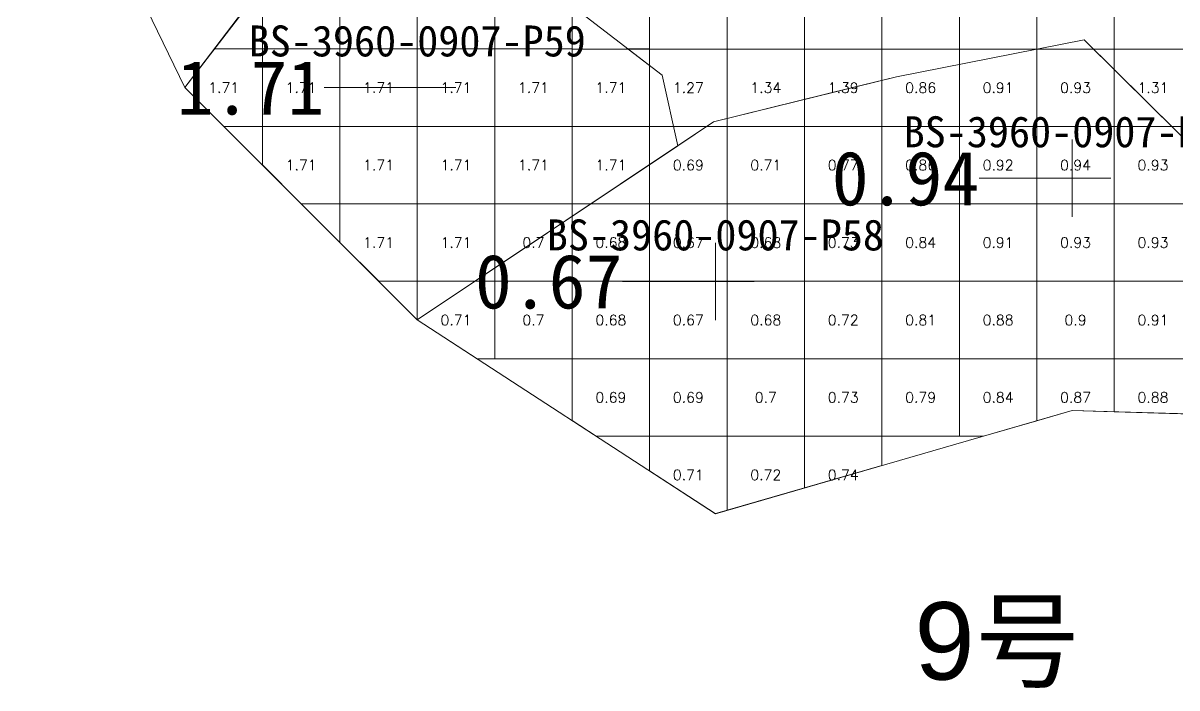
# Model space of a CAD drawing. Header units: inches. Extents: x 469941 to 470089, y 4349675 to 4349818.
# Drawn here: x 469988.62 to 470003.52, y 4349675.75 to 4349684.33 of the extents above; entities that cross this region are included whole.
import ezdxf
from ezdxf.enums import TextEntityAlignment as Align

# ---------------------------------------------------------------- set-up
doc = ezdxf.new("R2010")
doc.units = ezdxf.units.IN
doc.header["$MEASUREMENT"] = 0
for name, color, linetype, lineweight in [('0.500-1.000', 7, 'Continuous', 0), ('1.000-1.500', 7, 'Continuous', 0), ('1.500-3.000', 7, 'Continuous', 0), ('孔口文字', 7, 'Continuous', 0), ('点', 7, 'Continuous', 0), ('爆区方格网', 7, 'Continuous', 0), ('线条', 7, 'Continuous', 0), ('钻孔', 7, 'Continuous', 0)]:
    doc.layers.add(name, color=color, linetype=linetype, lineweight=lineweight)
doc.styles.add('3dmine_textStyle_1', font='txt.shx', dxfattribs={"height": 1, "bigfont": 'gbcbig.shx'})
doc.styles.add('3dmine_textStyle_2', font='arial.ttf', dxfattribs={"height": 1})
doc.styles.add('3dmine_textStyle_3', font='宋体.ttf', dxfattribs={"height": 1})

msp = doc.modelspace()

# ---------------------------------------------------------------- hatches: boundary and pattern name
at = {"layer": '钻孔', "linetype": 'Continuous', "lineweight": 0, "true_color": 0xff0000, "extrusion": (0, 1, 0)}
msp.add_hatch(color=1, dxfattribs=at).paths.add_polyline_path([(-469994.71, 3949.758), (-469993.71, 3949.758), (-469993.71, 3960.758), (-469994.71, 3960.758)], flags=0)
at = {"layer": '钻孔', "linetype": 'Continuous', "lineweight": 0, "true_color": 0x00ffff, "extrusion": (0, 1, 0)}
for points in [[(-470003.168, 3949.536), (-470002.168, 3949.536), (-470002.168, 3960.536), (-470003.168, 3960.536)], [(-469998.56, 3950.252), (-469997.56, 3950.252), (-469997.56, 3960.252), (-469998.56, 3960.252)]]:
    msp.add_hatch(color=4, dxfattribs=at).paths.add_polyline_path(points, flags=0)

# ---------------------------------------------------------------- linework, layer by layer
at = {"layer": '0.500-1.000', "color": 4, "linetype": 'Continuous', "lineweight": 0, "true_color": 0x00ffff}
msp.add_lwpolyline([(470004.305, 4349682.157), (470004.731, 4349679.257), (470002.168, 4349679.331), (470000.664, 4349678.896), (469997.56, 4349677.999), (469993.71, 4349680.504), (469997.535, 4349683.059), (469999.333, 4349683.501), (469999.898, 4349683.64), (470002.322, 4349684.12), (470004.305, 4349682.157)], dxfattribs=at)
at = {"layer": '1.000-1.500', "color": 1, "linetype": 'Continuous', "lineweight": 0, "true_color": 0xff0000}
msp.add_lwpolyline([(469994.326, 4349688.251), (469990.711, 4349683.503), (469988.736, 4349687.572), (469988.62, 4349687.576), (469991.252, 4349690.554), (469994.326, 4349688.251)], dxfattribs=at)
at = {"layer": '1.000-1.500', "color": 5, "linetype": 'Continuous', "lineweight": 0, "true_color": 0x0000ff}
msp.add_lwpolyline([(470004.854, 4349688.59), (470006.406, 4349686.676), (470008.661, 4349685.931), (470009.999, 4349685.489), (470009.102, 4349682.772), (470009.639, 4349679.506), (470007.294, 4349679.183), (470004.731, 4349679.257), (470004.305, 4349682.157), (470003.468, 4349682.986), (470003.201, 4349683.25), (470002.322, 4349684.12), (469999.898, 4349683.64), (469997.535, 4349683.059), (469997.074, 4349682.751), (469996.871, 4349683.663), (469993.075, 4349686.58), (469993.211, 4349686.758), (469995.475, 4349689.878), (469998.456, 4349687.827), (469999.817, 4349689.233), (470000.671, 4349690.114), (470000.735, 4349690.181), (470004.854, 4349688.59)], dxfattribs=at)
at = {"layer": '1.500-3.000', "color": 5, "linetype": 'Continuous', "lineweight": 0, "true_color": 0x0000ff}
msp.add_lwpolyline([(469996.871, 4349683.663), (469997.074, 4349682.751), (469993.71, 4349680.504), (469990.71, 4349683.504), (469993.075, 4349686.58), (469996.871, 4349683.663)], dxfattribs=at)
at = {"layer": '点', "color": 138, "linetype": 'Continuous', "lineweight": 0, "true_color": 0x004c4c}
for points, elevation in [([(469993.71, 4349683.004), (469993.71, 4349684.004)], 3960.758), ([(469994.21, 4349683.504), (469993.21, 4349683.504)], 3960.758), ([(470002.168, 4349681.831), (470002.168, 4349682.831)], 3960.536), ([(470002.668, 4349682.331), (470001.668, 4349682.331)], 3960.536), ([(469997.56, 4349680.499), (469997.56, 4349681.499)], 3960.252), ([(469998.06, 4349680.999), (469997.06, 4349680.999)], 3960.252)]:
    msp.add_lwpolyline(points, dxfattribs=dict(at, elevation=elevation))
at = {"layer": '爆区方格网', "color": 5, "linetype": 'Continuous', "lineweight": 0, "true_color": 0x0000ff}
for points, elevation in [([(469992.711, 4349684.001), (469991.711, 4349684.001), (469991.711, 4349684.806), (469991.861, 4349685.001), (469992.711, 4349685.001), (469992.711, 4349684.001)], 3960.758), ([(469993.711, 4349684.001), (469992.711, 4349684.001), (469992.711, 4349685.001), (469993.711, 4349685.001), (469993.711, 4349684.001)], 3960.758), ([(469994.711, 4349685), (469994.711, 4349684.001), (469993.711, 4349684.001), (469993.711, 4349685.001), (469994.711, 4349685.001), (469994.711, 4349685)], 3960.758), ([(469996.711, 4349684), (469995.711, 4349684), (469995.711, 4349685), (469996.711, 4349685), (469996.711, 4349684)], 3960.875), ([(469997.711, 4349684), (469996.711, 4349684), (469996.711, 4349685), (469997.711, 4349685), (469997.711, 4349684)], 3960.875), ([(469998.711, 4349684), (469997.711, 4349684), (469997.711, 4349685), (469998.711, 4349685), (469998.711, 4349684)], 3960.875), ([(469999.711, 4349684), (469998.711, 4349684), (469998.711, 4349685), (469999.711, 4349685), (469999.711, 4349684)], 3960.875), ([(470000.711, 4349684), (469999.711, 4349684), (469999.711, 4349685), (470000.711, 4349685), (470000.711, 4349684)], 3960.875), ([(470001.711, 4349684), (470000.711, 4349684), (470000.711, 4349685), (470001.711, 4349685), (470001.711, 4349684)], 3960.875), ([(470002.711, 4349684), (470001.711, 4349684), (470001.711, 4349685), (470002.711, 4349685), (470002.711, 4349684)], 3960.875), ([(470003.711, 4349684), (470002.711, 4349684), (470002.711, 4349685), (470003.711, 4349685), (470003.711, 4349684)], 3960.875), ([(469991.711, 4349683.001), (469991.213, 4349683.001), (469990.711, 4349683.503), (469990.711, 4349683.505), (469991.092, 4349684.001), (469991.711, 4349684.001), (469991.711, 4349683.001)], 3960.758), ([(469992.711, 4349683.001), (469991.711, 4349683.001), (469991.711, 4349684.001), (469992.711, 4349684.001), (469992.711, 4349683.001)], 3960.758), ([(469993.711, 4349683.001), (469992.711, 4349683.001), (469992.711, 4349684.001), (469993.711, 4349684.001), (469993.711, 4349683.001)], 3960.758), ([(469994.711, 4349683.001), (469993.711, 4349683.001), (469993.711, 4349684.001), (469994.711, 4349684.001), (469994.711, 4349683.001)], 3960.758), ([(469995.711, 4349684), (469995.711, 4349683.001), (469994.711, 4349683.001), (469994.711, 4349684.001), (469995.711, 4349684.001), (469995.711, 4349684)], 3960.758), ([(469996.711, 4349683.786), (469996.711, 4349683.001), (469995.711, 4349683.001), (469995.711, 4349684), (469996.432, 4349684), (469996.711, 4349683.786)], 3960.758), ([(469996.711, 4349684), (469996.432, 4349684), (469996.431, 4349684.001), (469996.711, 4349684.001), (469996.711, 4349684)], 3960.758), ([(469997.711, 4349683), (469996.711, 4349683), (469996.711, 4349684), (469997.711, 4349684), (469997.711, 4349683)], 3960.875), ([(469998.711, 4349683), (469997.711, 4349683), (469997.711, 4349684), (469998.711, 4349684), (469998.711, 4349683)], 3960.875), ([(469999.711, 4349683), (469998.711, 4349683), (469998.711, 4349684), (469999.711, 4349684), (469999.711, 4349683)], 3960.875), ([(470003.711, 4349683), (470002.711, 4349683), (470002.711, 4349684), (470003.711, 4349684), (470003.711, 4349683)], 3960.875), ([(469992.711, 4349682.001), (469992.213, 4349682.001), (469991.711, 4349682.503), (469991.711, 4349683.001), (469992.711, 4349683.001), (469992.711, 4349682.001)], 3960.758), ([(469993.711, 4349682.001), (469992.711, 4349682.001), (469992.711, 4349683.001), (469993.711, 4349683.001), (469993.711, 4349682.001)], 3960.758), ([(469994.711, 4349682.001), (469993.711, 4349682.001), (469993.711, 4349683.001), (469994.711, 4349683.001), (469994.711, 4349682.001)], 3960.758), ([(469995.711, 4349682.001), (469994.711, 4349682.001), (469994.711, 4349683.001), (469995.711, 4349683.001), (469995.711, 4349682.001)], 3960.758), ([(469996.711, 4349683), (469996.711, 4349682.508), (469995.951, 4349682.001), (469995.711, 4349682.001), (469995.711, 4349683.001), (469996.711, 4349683.001), (469996.711, 4349683)], 3960.758), ([(469993.711, 4349681.001), (469993.213, 4349681.001), (469992.711, 4349681.503), (469992.711, 4349682.001), (469993.711, 4349682.001), (469993.711, 4349681.001)], 3960.758), ([(469994.711, 4349681.173), (469994.454, 4349681.001), (469993.711, 4349681.001), (469993.711, 4349682.001), (469994.711, 4349682.001), (469994.711, 4349681.173)], 3960.758), ([(469995.711, 4349681), (469994.711, 4349681), (469994.711, 4349682), (469995.711, 4349682), (469995.711, 4349681)], 3960.252)]:
    msp.add_lwpolyline(points, dxfattribs=dict(at, elevation=elevation))
at = {"layer": '爆区方格网', "color": 4, "linetype": 'Continuous', "lineweight": 0, "true_color": 0x00ffff, "elevation": 3960.252}
for points in [[(470000.711, 4349683), (469999.711, 4349683), (469999.711, 4349684), (470000.711, 4349684), (470000.711, 4349683)], [(470001.711, 4349683), (470000.711, 4349683), (470000.711, 4349684), (470001.711, 4349684), (470001.711, 4349683)], [(470002.711, 4349683), (470001.711, 4349683), (470001.711, 4349684), (470002.711, 4349684), (470002.711, 4349683)], [(469997.711, 4349682), (469996.711, 4349682), (469996.711, 4349683), (469997.711, 4349683), (469997.711, 4349682)], [(469998.711, 4349682), (469997.711, 4349682), (469997.711, 4349683), (469998.711, 4349683), (469998.711, 4349682)], [(469999.711, 4349682), (469998.711, 4349682), (469998.711, 4349683), (469999.711, 4349683), (469999.711, 4349682)], [(470000.711, 4349682), (469999.711, 4349682), (469999.711, 4349683), (470000.711, 4349683), (470000.711, 4349682)], [(470001.711, 4349682), (470000.711, 4349682), (470000.711, 4349683), (470001.711, 4349683), (470001.711, 4349682)], [(470002.711, 4349682), (470001.711, 4349682), (470001.711, 4349683), (470002.711, 4349683), (470002.711, 4349682)], [(470003.711, 4349682), (470002.711, 4349682), (470002.711, 4349683), (470003.711, 4349683), (470003.711, 4349682)], [(469996.711, 4349681), (469995.711, 4349681), (469995.711, 4349682), (469996.711, 4349682), (469996.711, 4349681)], [(469997.711, 4349681), (469996.711, 4349681), (469996.711, 4349682), (469997.711, 4349682), (469997.711, 4349681)], [(469998.711, 4349681), (469997.711, 4349681), (469997.711, 4349682), (469998.711, 4349682), (469998.711, 4349681)], [(469999.711, 4349681), (469998.711, 4349681), (469998.711, 4349682), (469999.711, 4349682), (469999.711, 4349681)], [(470000.711, 4349681), (469999.711, 4349681), (469999.711, 4349682), (470000.711, 4349682), (470000.711, 4349681)], [(470001.711, 4349681), (470000.711, 4349681), (470000.711, 4349682), (470001.711, 4349682), (470001.711, 4349681)], [(470002.711, 4349681), (470001.711, 4349681), (470001.711, 4349682), (470002.711, 4349682), (470002.711, 4349681)], [(470003.711, 4349681), (470002.711, 4349681), (470002.711, 4349682), (470003.711, 4349682), (470003.711, 4349681)], [(469994.711, 4349680), (469994.484, 4349680), (469993.711, 4349680.503), (469993.711, 4349681), (469994.711, 4349681), (469994.711, 4349680)], [(469995.711, 4349680), (469994.711, 4349680), (469994.711, 4349681), (469995.711, 4349681), (469995.711, 4349680)], [(469996.711, 4349680), (469995.711, 4349680), (469995.711, 4349681), (469996.711, 4349681), (469996.711, 4349680)], [(469997.711, 4349680), (469996.711, 4349680), (469996.711, 4349681), (469997.711, 4349681), (469997.711, 4349680)], [(469998.711, 4349680), (469997.711, 4349680), (469997.711, 4349681), (469998.711, 4349681), (469998.711, 4349680)], [(469999.711, 4349680), (469998.711, 4349680), (469998.711, 4349681), (469999.711, 4349681), (469999.711, 4349680)], [(470000.711, 4349680), (469999.711, 4349680), (469999.711, 4349681), (470000.711, 4349681), (470000.711, 4349680)], [(470001.711, 4349680), (470000.711, 4349680), (470000.711, 4349681), (470001.711, 4349681), (470001.711, 4349680)], [(470002.711, 4349680), (470001.711, 4349680), (470001.711, 4349681), (470002.711, 4349681), (470002.711, 4349680)], [(470003.711, 4349680), (470002.711, 4349680), (470002.711, 4349681), (470003.711, 4349681), (470003.711, 4349680)], [(469996.711, 4349679), (469996.021, 4349679), (469995.711, 4349679.202), (469995.711, 4349680), (469996.711, 4349680), (469996.711, 4349679)], [(469997.711, 4349679), (469996.711, 4349679), (469996.711, 4349680), (469997.711, 4349680), (469997.711, 4349679)], [(469998.711, 4349679), (469997.711, 4349679), (469997.711, 4349680), (469998.711, 4349680), (469998.711, 4349679)], [(469999.711, 4349679), (469998.711, 4349679), (469998.711, 4349680), (469999.711, 4349680), (469999.711, 4349679)], [(470000.711, 4349679), (469999.711, 4349679), (469999.711, 4349680), (470000.711, 4349680), (470000.711, 4349679)], [(470001.711, 4349679.199), (470001.023, 4349679), (470000.711, 4349679), (470000.711, 4349680), (470001.711, 4349680), (470001.711, 4349679.199)], [(470002.711, 4349679.315), (470002.168, 4349679.331), (470001.711, 4349679.199), (470001.711, 4349680), (470002.711, 4349680), (470002.711, 4349679.315)], [(470003.711, 4349679.286), (470002.711, 4349679.315), (470002.711, 4349680), (470003.711, 4349680), (470003.711, 4349679.286)], [(469997.711, 4349678.043), (469997.563, 4349678), (469997.558, 4349678), (469996.711, 4349678.551), (469996.711, 4349679), (469997.711, 4349679), (469997.711, 4349678.043)], [(469998.711, 4349678.332), (469997.711, 4349678.043), (469997.711, 4349679), (469998.711, 4349679), (469998.711, 4349678.332)], [(469999.711, 4349678.621), (469998.711, 4349678.332), (469998.711, 4349679), (469999.711, 4349679), (469999.711, 4349678.621)]]:
    msp.add_lwpolyline(points, dxfattribs=at)
at = {"layer": '线条', "color": 138, "linetype": 'Continuous', "lineweight": 0, "true_color": 0x004c4c}
for points, elevation in [([(469993.71, 4349683.504), (469993.71, 4349683.504), (469993.71, 4349683.504)], 3960.758), ([(470002.168, 4349682.331), (470002.168, 4349682.331), (470002.168, 4349682.331)], 3960.536), ([(469997.56, 4349680.999), (469997.56, 4349680.999), (469997.56, 4349680.999)], 3960.252)]:
    msp.add_lwpolyline(points, dxfattribs=dict(at, elevation=elevation))
at = {"layer": '钻孔', "color": 1, "linetype": 'Continuous', "lineweight": 0, "true_color": 0xff0000}
for elevation in [3960.758, 3949.758]:
    msp.add_lwpolyline([(469993.71, 4349683.504), (469992.51, 4349683.504)], dxfattribs=dict(at, elevation=elevation))
at = {"layer": '钻孔', "color": 4, "linetype": 'Continuous', "lineweight": 0, "true_color": 0x00ffff}
for points, elevation in [([(470002.168, 4349682.331), (470000.968, 4349682.331)], 3960.536), ([(470002.168, 4349682.331), (470000.968, 4349682.331)], 3949.536), ([(469997.56, 4349680.999), (469996.36, 4349680.999)], 3960.252), ([(469997.56, 4349680.999), (469996.36, 4349680.999)], 3950.252)]:
    msp.add_lwpolyline(points, dxfattribs=dict(at, elevation=elevation))

# ---------------------------------------------------------------- texts
at = {"color": 5, "linetype": 'Continuous', "lineweight": 0, "true_color": 0x0000ff, "style": '3dmine_textStyle_1'}
for s, p in [('1.71', (469991.211, 4349683.501, 3960.758)), ('1.71', (469992.211, 4349683.501, 3960.758)), ('1.71', (469993.211, 4349683.501, 3960.758)), ('1.71', (469994.211, 4349683.501, 3960.758)), ('1.71', (469995.211, 4349683.501, 3960.758)), ('1.71', (469996.211, 4349683.501, 3960.758)), ('1.27', (469997.211, 4349683.5, 3960.875)), ('1.34', (469998.211, 4349683.5, 3960.875)), ('1.39', (469999.211, 4349683.5, 3960.875)), ('1.31', (470003.211, 4349683.5, 3960.875)), ('1.71', (469992.211, 4349682.501, 3960.758)), ('1.71', (469993.211, 4349682.501, 3960.758)), ('1.71', (469994.211, 4349682.501, 3960.758)), ('1.71', (469995.211, 4349682.501, 3960.758)), ('1.71', (469996.211, 4349682.501, 3960.758)), ('1.71', (469993.211, 4349681.501, 3960.758)), ('1.71', (469994.211, 4349681.501, 3960.758)), ('0.7', (469995.211, 4349681.5, 3960.252))]:
    msp.add_text(s, height=0.1333, dxfattribs=at).set_placement(p, align=Align.MIDDLE_CENTER)
at = {"color": 4, "linetype": 'Continuous', "lineweight": 0, "true_color": 0x00ffff, "style": '3dmine_textStyle_1'}
for s, p in [('0.86', (470000.211, 4349683.5, 3960.252)), ('0.91', (470001.211, 4349683.5, 3960.252)), ('0.93', (470002.211, 4349683.5, 3960.252)), ('0.69', (469997.211, 4349682.5, 3960.252)), ('0.71', (469998.211, 4349682.5, 3960.252)), ('0.77', (469999.211, 4349682.5, 3960.252)), ('0.86', (470000.211, 4349682.5, 3960.252)), ('0.92', (470001.211, 4349682.5, 3960.252)), ('0.94', (470002.211, 4349682.5, 3960.252)), ('0.93', (470003.211, 4349682.5, 3960.252)), ('0.68', (469996.211, 4349681.5, 3960.252)), ('0.67', (469997.211, 4349681.5, 3960.252)), ('0.68', (469998.211, 4349681.5, 3960.252)), ('0.73', (469999.211, 4349681.5, 3960.252)), ('0.84', (470000.211, 4349681.5, 3960.252)), ('0.91', (470001.211, 4349681.5, 3960.252)), ('0.93', (470002.211, 4349681.5, 3960.252)), ('0.93', (470003.211, 4349681.5, 3960.252)), ('0.71', (469994.211, 4349680.5, 3960.252)), ('0.7', (469995.211, 4349680.5, 3960.252)), ('0.68', (469996.211, 4349680.5, 3960.252)), ('0.67', (469997.211, 4349680.5, 3960.252)), ('0.68', (469998.211, 4349680.5, 3960.252)), ('0.72', (469999.211, 4349680.5, 3960.252)), ('0.81', (470000.211, 4349680.5, 3960.252)), ('0.88', (470001.211, 4349680.5, 3960.252)), ('0.9', (470002.211, 4349680.5, 3960.252)), ('0.91', (470003.211, 4349680.5, 3960.252)), ('0.69', (469996.211, 4349679.5, 3960.252)), ('0.69', (469997.211, 4349679.5, 3960.252)), ('0.7', (469998.211, 4349679.5, 3960.252)), ('0.73', (469999.211, 4349679.5, 3960.252)), ('0.79', (470000.211, 4349679.5, 3960.252)), ('0.84', (470001.211, 4349679.5, 3960.252)), ('0.87', (470002.211, 4349679.5, 3960.252)), ('0.88', (470003.211, 4349679.5, 3960.252)), ('0.71', (469997.211, 4349678.5, 3960.252)), ('0.72', (469998.211, 4349678.5, 3960.252)), ('0.74', (469999.211, 4349678.5, 3960.252))]:
    msp.add_text(s, height=0.1333, dxfattribs=at).set_placement(p, align=Align.MIDDLE_CENTER)
at = {"color": 7, "linetype": 'Continuous', "lineweight": 0, "style": '3dmine_textStyle_2'}
msp.add_text('9号', height=1, dxfattribs=at).set_placement((470000.131, 4349675.856, 1980.974))
at = {"layer": '孔口文字', "color": 138, "linetype": 'Continuous', "lineweight": 0, "true_color": 0x004c4c, "style": '3dmine_textStyle_3'}
for s, p in [('BS-3960-0907-P59', (469993.71, 4349683.904, 3960.758)), ('BS-3960-0907-P57', (470002.168, 4349682.731, 3960.536)), ('BS-3960-0907-P58', (469997.56, 4349681.399, 3960.252))]:
    msp.add_text(s, height=0.4, dxfattribs=at).set_placement(p, align=Align.CENTER)
at = {"layer": '钻孔', "color": 1, "linetype": 'Continuous', "lineweight": 0, "true_color": 0xff0000, "style": '3dmine_textStyle_3'}
msp.add_text('1.71', height=0.7, dxfattribs=at).set_placement((469992.51, 4349683.504, 3960.758), align=Align.MIDDLE_RIGHT)
at = {"layer": '钻孔', "color": 4, "linetype": 'Continuous', "lineweight": 0, "true_color": 0x00ffff, "style": '3dmine_textStyle_3'}
for s, p in [('0.94', (470000.968, 4349682.331, 3960.536)), ('0.67', (469996.36, 4349680.999, 3960.252))]:
    msp.add_text(s, height=0.7, dxfattribs=at).set_placement(p, align=Align.MIDDLE_RIGHT)

doc.saveas('drawing.dxf')
